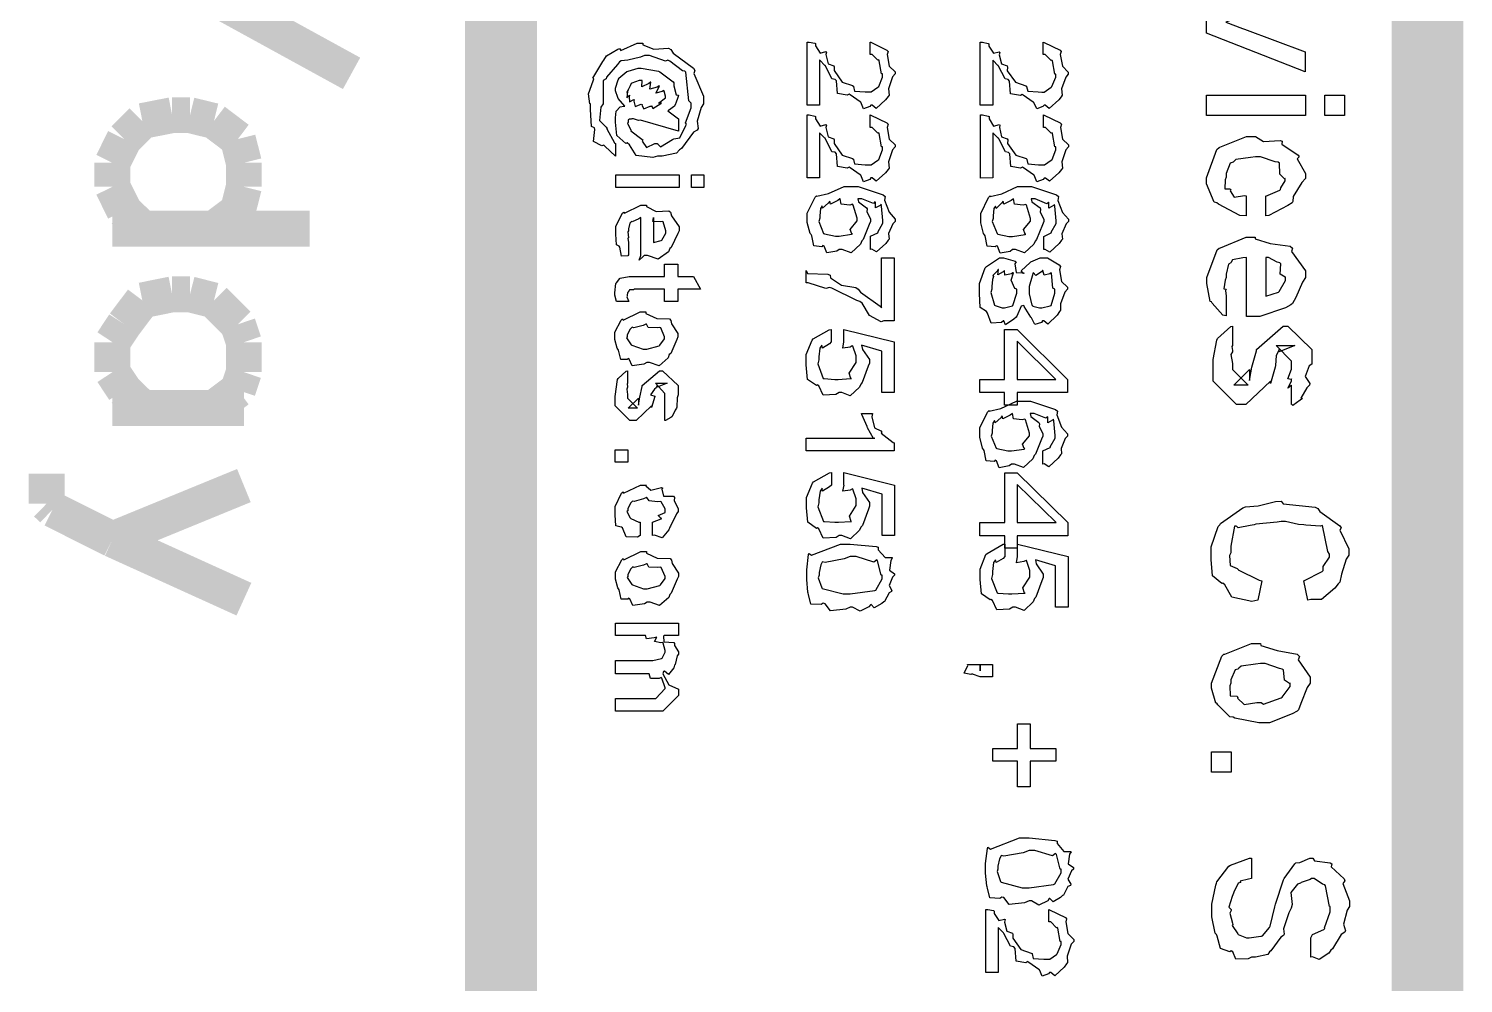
# Model space of a CAD drawing. Extents: x 0.1 to 11.6, y 0.3 to 16.2.
# Drawn here: x 1.4883 to 1.8883, y 0.8095 to 1.0758 of the extents above; entities that cross this region are included whole.
import ezdxf

# ---------------------------------------------------------------- set-up
doc = ezdxf.new("R2010")
doc.units = 0
doc.header["$MEASUREMENT"] = 0

msp = doc.modelspace()

# ---------------------------------------------------------------- linework, layer by layer
at = {"color": 0}
for points, const_width in [([(1.62001, 0.53169), (1.62001, 4.18001)], 0.02), ([(1.87831, 0.51335), (1.87831, 4.18001)], 0.02), ([(1.57835, 1.06331), (1.49333, 1.10997)], 0.01), ([(1.52832, 1.05165), (1.52001, 1.05002)], 0.01), ([(1.53331, 1.05165), (1.52832, 1.05165)], 0.01), ([(1.53999, 1.05002), (1.53331, 1.05165)], 0.01), ([(1.52001, 1.05002), (1.51497, 1.04498)], 0.01), ([(1.54665, 1.04498), (1.53999, 1.05002)], 0.01), ([(1.51497, 1.04498), (1.51167, 1.03836)], 0.01), ([(1.54833, 1.03836), (1.54665, 1.04498)], 0.01), ([(1.51167, 1.03836), (1.51167, 1.03168)], 0.01), ([(1.54833, 1.03168), (1.54833, 1.03836)], 0.01), ([(1.51167, 1.03168), (1.51497, 1.02501)], 0.01), ([(1.54665, 1.02501), (1.54833, 1.03168)], 0.01), ([(1.51497, 1.02501), (1.52001, 1.02002)], 0.01), ([(1.53999, 1.02002), (1.54665, 1.02501)], 0.01), ([(1.56668, 1.02002), (1.51167, 1.02002)], 0.01), ([(1.52001, 1), (1.51497, 0.99333)], 0.01), ([(1.52832, 1.00168), (1.52001, 1)], 0.01), ([(1.53331, 1.00168), (1.52832, 1.00168)], 0.01), ([(1.53999, 1), (1.53331, 1.00168)], 0.01), ([(1.54665, 0.99333), (1.53999, 1)], 0.01), ([(1.51497, 0.99333), (1.51167, 0.98834)], 0.01), ([(1.54833, 0.98834), (1.54665, 0.99333)], 0.01), ([(1.51167, 0.98834), (1.51167, 0.97998)], 0.01), ([(1.54833, 0.97998), (1.54833, 0.98834)], 0.01), ([(1.51167, 0.97998), (1.51497, 0.97499)], 0.01), ([(1.54665, 0.97499), (1.54833, 0.97998)], 0.01), ([(1.51497, 0.97499), (1.52001, 0.97)], 0.01), ([(1.53999, 0.97), (1.54665, 0.97499)], 0.01), ([(1.54833, 0.97), (1.51167, 0.97)], 0.01), ([(1.49333, 0.94331), (1.49333, 0.95166)], 0.01), ([(1.54833, 0.94835), (1.51167, 0.93332)], 0.01), ([(1.49501, 0.94168), (1.49333, 0.94331)], 0.01), ([(1.51167, 0.93332), (1.49501, 0.94168)], 0.01), ([(1.54833, 0.91667), (1.51167, 0.93332)], 0.01)]:
    msp.add_lwpolyline(points, dxfattribs=dict(at, const_width=const_width))
for points in [[(1.81668, 1.0804), (1.84424, 1.09125), (1.84424, 1.08583), (1.82775, 1.07932), (1.82633, 1.07905), (1.82254, 1.07775), (1.8221, 1.07758), (1.8221, 1.07758), (1.82676, 1.07584), (1.82731, 1.07563), (1.84424, 1.06934), (1.84424, 1.06369), (1.81668, 1.07454), (1.81668, 1.0804)], [(1.70882, 1.05447), (1.70535, 1.05447), (1.70535, 1.07205), (1.70594, 1.07205), (1.70751, 1.07172), (1.70774, 1.07162), (1.70774, 1.07096), (1.70904, 1.06896), (1.71061, 1.06939), (1.71078, 1.06923), (1.71061, 1.06852), (1.71126, 1.06597), (1.71283, 1.06543), (1.71294, 1.0651), (1.71289, 1.06407), (1.71517, 1.06087), (1.71804, 1.0599), (1.71838, 1.05968), (1.71826, 1.05968), (1.71858, 1.05838), (1.72151, 1.05816), (1.7225, 1.05816), (1.72319, 1.05816), (1.7251, 1.05946), (1.72532, 1.05968), (1.72532, 1.05968), (1.7264, 1.06228), (1.7264, 1.06315), (1.72612, 1.06315), (1.72547, 1.06684), (1.72532, 1.06706), (1.7251, 1.06695), (1.72347, 1.06858), (1.72293, 1.06858), (1.72293, 1.07205), (1.72314, 1.07199), (1.7276, 1.06982), (1.72792, 1.06944), (1.72765, 1.06858), (1.72825, 1.06532), (1.72988, 1.06369), (1.72988, 1.06315), (1.72917, 1.06234), (1.72803, 1.05903), (1.72819, 1.05724), (1.72792, 1.05686), (1.72721, 1.05593), (1.72461, 1.05355), (1.72347, 1.05447), (1.72314, 1.05447), (1.72282, 1.05409), (1.72108, 1.05344), (1.72032, 1.05523), (1.72011, 1.05534), (1.72011, 1.05534), (1.71733, 1.05729), (1.71707, 1.05751), (1.71653, 1.05718), (1.71382, 1.05767), (1.71354, 1.0612), (1.71317, 1.06163), (1.71229, 1.06179), (1.71044, 1.06537), (1.71035, 1.06554), (1.71029, 1.06554), (1.70893, 1.06695), (1.70882, 1.06706), (1.70882, 1.05447)], [(1.75711, 1.05442), (1.75364, 1.05442), (1.75364, 1.07199), (1.75424, 1.07199), (1.75581, 1.07167), (1.75603, 1.07156), (1.75603, 1.07091), (1.75732, 1.0689), (1.7589, 1.06933), (1.75906, 1.06917), (1.7589, 1.06847), (1.75956, 1.06592), (1.76113, 1.06538), (1.76124, 1.06505), (1.76118, 1.06402), (1.76346, 1.06082), (1.76633, 1.05984), (1.76665, 1.05962), (1.76654, 1.05962), (1.76687, 1.05832), (1.76981, 1.05811), (1.77078, 1.0581), (1.77149, 1.0581), (1.77339, 1.05941), (1.7736, 1.05962), (1.7736, 1.05962), (1.77468, 1.06223), (1.77468, 1.0631), (1.77442, 1.0631), (1.77376, 1.06678), (1.7736, 1.067), (1.77339, 1.06689), (1.77175, 1.06852), (1.77121, 1.06852), (1.77121, 1.07199), (1.77143, 1.07194), (1.77587, 1.06977), (1.77621, 1.06939), (1.77593, 1.06852), (1.77653, 1.06527), (1.77815, 1.06364), (1.77815, 1.0631), (1.77746, 1.06228), (1.77632, 1.05897), (1.77647, 1.05718), (1.77621, 1.0568), (1.7755, 1.05588), (1.77289, 1.05349), (1.77175, 1.05442), (1.77143, 1.05442), (1.77111, 1.05403), (1.76937, 1.05339), (1.76861, 1.05518), (1.76839, 1.05528), (1.76839, 1.05528), (1.76563, 1.05724), (1.76535, 1.05745), (1.76481, 1.05713), (1.7621, 1.05762), (1.76183, 1.06114), (1.76144, 1.06158), (1.76058, 1.06174), (1.75874, 1.06532), (1.75863, 1.06548), (1.75857, 1.06548), (1.75722, 1.06689), (1.75711, 1.067), (1.75711, 1.05442)], [(1.65457, 1.05415), (1.65457, 1.05415), (1.65272, 1.05632), (1.65261, 1.05654), (1.65261, 1.05654), (1.65196, 1.05848), (1.65196, 1.05914), (1.65196, 1.05914), (1.65267, 1.06153), (1.65283, 1.06174), (1.65289, 1.06196), (1.65511, 1.0638), (1.65543, 1.06391), (1.65543, 1.06391), (1.65821, 1.06478), (1.65913, 1.06478), (1.65913, 1.06478), (1.6639, 1.06391), (1.66433, 1.0637), (1.66433, 1.0637), (1.66803, 1.06098), (1.66824, 1.06066), (1.66824, 1.05984), (1.66889, 1.05729), (1.66954, 1.05724), (1.66954, 1.05718), (1.66932, 1.05659), (1.66878, 1.05501), (1.66868, 1.0548), (1.6684, 1.0542), (1.66672, 1.05295), (1.6665, 1.05284), (1.66954, 1.05067), (1.66954, 1.0472), (1.6589, 1.05024), (1.65831, 1.05019), (1.65696, 1.05067), (1.65653, 1.05067), (1.65631, 1.05057), (1.65571, 1.05051), (1.65565, 1.05046), (1.65549, 1.05035), (1.65543, 1.04981), (1.65543, 1.04959), (1.65528, 1.04943), (1.65614, 1.04763), (1.65631, 1.04742), (1.65619, 1.04725), (1.65924, 1.04498), (1.65956, 1.04481), (1.6594, 1.04438), (1.6606, 1.04264), (1.66287, 1.04373), (1.66368, 1.04373), (1.66362, 1.04367), (1.6645, 1.04281), (1.66786, 1.04482), (1.66824, 1.04503), (1.66824, 1.04503), (1.66986, 1.0453), (1.6715, 1.04872), (1.67171, 1.04916), (1.67144, 1.04948), (1.67301, 1.05366), (1.67301, 1.05501), (1.67242, 1.05561), (1.67156, 1.06364), (1.67128, 1.06391), (1.67057, 1.06402), (1.66704, 1.06673), (1.6665, 1.06695), (1.6659, 1.06673), (1.66146, 1.06825), (1.66, 1.06825), (1.6589, 1.06782), (1.65539, 1.067), (1.65354, 1.06679), (1.65306, 1.06652), (1.65246, 1.06581), (1.64947, 1.06228), (1.64936, 1.06174), (1.64849, 1.06131), (1.64849, 1.05642), (1.64849, 1.0548), (1.64785, 1.05387), (1.64746, 1.05013), (1.64936, 1.04834), (1.64958, 1.04785), (1.64953, 1.04785), (1.65169, 1.04395), (1.65196, 1.04373), (1.65196, 1.04026), (1.65196, 1.04026), (1.64893, 1.04297), (1.64871, 1.0433), (1.64817, 1.04308), (1.64583, 1.04427), (1.64621, 1.04764), (1.64611, 1.04807), (1.64524, 1.0485), (1.64501, 1.05322), (1.64501, 1.0548), (1.64481, 1.05485), (1.64437, 1.05762), (1.64572, 1.06125), (1.64589, 1.06174), (1.64561, 1.06201), (1.64839, 1.06662), (1.64871, 1.06695), (1.64871, 1.06695), (1.64942, 1.0682), (1.65261, 1.07004), (1.65306, 1.0702), (1.65343, 1.06972), (1.65799, 1.07173), (1.65956, 1.07173), (1.65956, 1.07129), (1.6626, 1.07004), (1.66672, 1.07031), (1.66738, 1.06999), (1.66797, 1.06896), (1.67367, 1.06478), (1.6741, 1.06413), (1.67378, 1.06326), (1.67649, 1.05691), (1.67649, 1.0548), (1.67578, 1.05382), (1.67469, 1.04997), (1.67497, 1.04791), (1.67475, 1.04742), (1.67372, 1.04688), (1.67031, 1.04232), (1.66976, 1.04199), (1.66894, 1.04102), (1.66499, 1.04026), (1.66368, 1.04026), (1.66233, 1.03988), (1.65767, 1.04037), (1.65582, 1.04335), (1.65522, 1.04395), (1.65479, 1.04378), (1.65235, 1.04595), (1.65196, 1.0497), (1.65196, 1.05089), (1.65196, 1.05089), (1.65213, 1.05273), (1.65218, 1.05284), (1.65218, 1.05284), (1.65315, 1.05387), (1.65326, 1.05393), (1.65326, 1.05393), (1.65424, 1.05414), (1.65457, 1.05415)], [(1.65935, 1.06131), (1.65858, 1.06131), (1.65647, 1.0606), (1.65631, 1.06044), (1.65603, 1.05984), (1.65506, 1.058), (1.65543, 1.0587), (1.65543, 1.0587), (1.65528, 1.05821), (1.65506, 1.05648), (1.65588, 1.05718), (1.65588, 1.05718), (1.65576, 1.0568), (1.65588, 1.05534), (1.65701, 1.05599), (1.65717, 1.05588), (1.65701, 1.05556), (1.65744, 1.05409), (1.65913, 1.05469), (1.65935, 1.05458), (1.65924, 1.05442), (1.65983, 1.05339), (1.66157, 1.05414), (1.66217, 1.05414), (1.66211, 1.05414), (1.66238, 1.05355), (1.66461, 1.0549), (1.66476, 1.05501), (1.66461, 1.05496), (1.66396, 1.05501), (1.66585, 1.05648), (1.66585, 1.05697), (1.66585, 1.05697), (1.66547, 1.05838), (1.66542, 1.05849), (1.66493, 1.05821), (1.66314, 1.05778), (1.66417, 1.05973), (1.66411, 1.05979), (1.66357, 1.05941), (1.66151, 1.05887), (1.66178, 1.06087), (1.66174, 1.06087), (1.66124, 1.06044), (1.65924, 1.05957), (1.65935, 1.06131), (1.65935, 1.06131)], [(1.81674, 1.05724), (1.84429, 1.05724), (1.84429, 1.05159), (1.81674, 1.05159), (1.81674, 1.05724)], [(1.84972, 1.05724), (1.85514, 1.05724), (1.85514, 1.05159), (1.84972, 1.05159), (1.84972, 1.05724)], [(1.70882, 1.03413), (1.70535, 1.03413), (1.70535, 1.0517), (1.70594, 1.0517), (1.70751, 1.05138), (1.70774, 1.05127), (1.70774, 1.05062), (1.70904, 1.04861), (1.71061, 1.04904), (1.71078, 1.04888), (1.71061, 1.04817), (1.71126, 1.04563), (1.71283, 1.04508), (1.71294, 1.04476), (1.71289, 1.04373), (1.71517, 1.04053), (1.71804, 1.03955), (1.71838, 1.03933), (1.71826, 1.03933), (1.71858, 1.03803), (1.72151, 1.03781), (1.7225, 1.03782), (1.72319, 1.03782), (1.7251, 1.03912), (1.72532, 1.03933), (1.72532, 1.03933), (1.7264, 1.04194), (1.7264, 1.04281), (1.72612, 1.0428), (1.72547, 1.0465), (1.72532, 1.04671), (1.7251, 1.0466), (1.72347, 1.04823), (1.72293, 1.04823), (1.72293, 1.0517), (1.72314, 1.05165), (1.7276, 1.04948), (1.72792, 1.0491), (1.72765, 1.04823), (1.72825, 1.04498), (1.72988, 1.04335), (1.72988, 1.04281), (1.72917, 1.04199), (1.72803, 1.03868), (1.72819, 1.03689), (1.72792, 1.03651), (1.72721, 1.03559), (1.72461, 1.0332), (1.72347, 1.03413), (1.72314, 1.03413), (1.72282, 1.03375), (1.72108, 1.03309), (1.72032, 1.03488), (1.72011, 1.03499), (1.72011, 1.03499), (1.71733, 1.03695), (1.71707, 1.03716), (1.71653, 1.03684), (1.71382, 1.03733), (1.71354, 1.04085), (1.71317, 1.04129), (1.71229, 1.04145), (1.71044, 1.04503), (1.71035, 1.04519), (1.71029, 1.04519), (1.70893, 1.04661), (1.70882, 1.04671), (1.70882, 1.03413)], [(1.75717, 1.03413), (1.75369, 1.03412), (1.75369, 1.0517), (1.75429, 1.0517), (1.75586, 1.05137), (1.75607, 1.05127), (1.75608, 1.05062), (1.75737, 1.04861), (1.75896, 1.04904), (1.75911, 1.04888), (1.75896, 1.04817), (1.7596, 1.04563), (1.76118, 1.04508), (1.76129, 1.04476), (1.76124, 1.04373), (1.76351, 1.04053), (1.76639, 1.03955), (1.76671, 1.03933), (1.7666, 1.03933), (1.76693, 1.03803), (1.76986, 1.03781), (1.77083, 1.03781), (1.77154, 1.03781), (1.77344, 1.03912), (1.77365, 1.03933), (1.77365, 1.03933), (1.77474, 1.04194), (1.77474, 1.0428), (1.77447, 1.0428), (1.77382, 1.04649), (1.77365, 1.04671), (1.77344, 1.0466), (1.77181, 1.04823), (1.77126, 1.04823), (1.77126, 1.0517), (1.77149, 1.05165), (1.77593, 1.04948), (1.77626, 1.0491), (1.77599, 1.04823), (1.77658, 1.04497), (1.77821, 1.04335), (1.77821, 1.0428), (1.7775, 1.04199), (1.77636, 1.03868), (1.77653, 1.03689), (1.77626, 1.03651), (1.77556, 1.03559), (1.77294, 1.0332), (1.77181, 1.03412), (1.77149, 1.03412), (1.77115, 1.03374), (1.76942, 1.03309), (1.76867, 1.03488), (1.76844, 1.03499), (1.76844, 1.03499), (1.76568, 1.03694), (1.7654, 1.03716), (1.76486, 1.03684), (1.76215, 1.03733), (1.76188, 1.04085), (1.7615, 1.04128), (1.76064, 1.04145), (1.75879, 1.04503), (1.75868, 1.04519), (1.75863, 1.04519), (1.75726, 1.0466), (1.75717, 1.04671), (1.75717, 1.03413)], [(1.82781, 1.02919), (1.82781, 1.02354), (1.82601, 1.02371), (1.82004, 1.0268), (1.81956, 1.02723), (1.81885, 1.0274), (1.81674, 1.0325), (1.81674, 1.03418), (1.81674, 1.03418), (1.81961, 1.0421), (1.82021, 1.04264), (1.82047, 1.0427), (1.8279, 1.04568), (1.8304, 1.04568), (1.8304, 1.04568), (1.83257, 1.04432), (1.83724, 1.04459), (1.83778, 1.04438), (1.83772, 1.04356), (1.84229, 1.04053), (1.84256, 1.04004), (1.84201, 1.03949), (1.84429, 1.03537), (1.84429, 1.03396), (1.84326, 1.03288), (1.84088, 1.02892), (1.84082, 1.02756), (1.8406, 1.02723), (1.83942, 1.02647), (1.8341, 1.02371), (1.83322, 1.02355), (1.83322, 1.02919), (1.83328, 1.02908), (1.83712, 1.03071), (1.83735, 1.03092), (1.83735, 1.03092), (1.83746, 1.03141), (1.83865, 1.03336), (1.83865, 1.03396), (1.83849, 1.03391), (1.83712, 1.03521), (1.83703, 1.03825), (1.83669, 1.03852), (1.83583, 1.03868), (1.83176, 1.04004), (1.8304, 1.04004), (1.829, 1.03988), (1.82493, 1.03933), (1.82433, 1.03874), (1.82411, 1.03852), (1.82335, 1.03825), (1.82215, 1.03537), (1.82215, 1.03439), (1.82189, 1.03364), (1.82178, 1.03109), (1.82324, 1.03114), (1.82346, 1.03092), (1.82329, 1.03054), (1.82443, 1.02881), (1.82731, 1.02924), (1.82781, 1.02919)], [(1.65207, 1.03499), (1.66965, 1.03499), (1.66965, 1.03152), (1.65207, 1.03152), (1.65207, 1.03499)], [(1.67312, 1.03499), (1.6766, 1.03499), (1.6766, 1.03152), (1.67312, 1.03152), (1.67312, 1.03499)], [(1.72299, 1.01422), (1.72299, 1.0179), (1.72299, 1.0179), (1.72504, 1.01888), (1.72515, 1.01899), (1.7251, 1.01904), (1.72646, 1.02149), (1.72646, 1.02225), (1.72646, 1.02225), (1.72607, 1.02631), (1.72601, 1.0268), (1.72569, 1.02648), (1.72439, 1.02577), (1.72444, 1.02734), (1.72428, 1.02745), (1.72385, 1.02702), (1.7206, 1.02832), (1.71951, 1.02832), (1.71967, 1.02751), (1.72194, 1.02582), (1.72211, 1.0255), (1.722, 1.02469), (1.72299, 1.02273), (1.72299, 1.02203), (1.72265, 1.02116), (1.72097, 1.01698), (1.7206, 1.0166), (1.72021, 1.01568), (1.71761, 1.01329), (1.71511, 1.01422), (1.71431, 1.01421), (1.7136, 1.01373), (1.71083, 1.01324), (1.71007, 1.01514), (1.70975, 1.0153), (1.70942, 1.01497), (1.70725, 1.01519), (1.70665, 1.01801), (1.70649, 1.01834), (1.70622, 1.01866), (1.7054, 1.0217), (1.7054, 1.02268), (1.7054, 1.02431), (1.70757, 1.02875), (1.70801, 1.02919), (1.70806, 1.02902), (1.71132, 1.02978), (1.71565, 1.03179), (1.71713, 1.03179), (1.71963, 1.03179), (1.72657, 1.02946), (1.72711, 1.02897), (1.72694, 1.02794), (1.72819, 1.02458), (1.72993, 1.02268), (1.72993, 1.02203), (1.72928, 1.02138), (1.72808, 1.01861), (1.72819, 1.01709), (1.72797, 1.01682), (1.72726, 1.0159), (1.72472, 1.01351), (1.72336, 1.01427), (1.72299, 1.01422)], [(1.71451, 1.02832), (1.71392, 1.02789), (1.71186, 1.02686), (1.71169, 1.02767), (1.71169, 1.02767), (1.71126, 1.02713), (1.70969, 1.02572), (1.70953, 1.02637), (1.70953, 1.02637), (1.7091, 1.02566), (1.70888, 1.0236), (1.70888, 1.0229), (1.70861, 1.02203), (1.70996, 1.01866), (1.71018, 1.01855), (1.71018, 1.01855), (1.71326, 1.0179), (1.71431, 1.0179), (1.71431, 1.0179), (1.71778, 1.01845), (1.71799, 1.01855), (1.71783, 1.01855), (1.71733, 1.0198), (1.71929, 1.02214), (1.71929, 1.02289), (1.71929, 1.02289), (1.71821, 1.02658), (1.71799, 1.0268), (1.71729, 1.02658), (1.71485, 1.02686), (1.71457, 1.02832), (1.71451, 1.02832)], [(1.77132, 1.01416), (1.77132, 1.01785), (1.77132, 1.01785), (1.77339, 1.01883), (1.77349, 1.01893), (1.77343, 1.01899), (1.77479, 1.02143), (1.77479, 1.02219), (1.77479, 1.02219), (1.77442, 1.02626), (1.77436, 1.02675), (1.77403, 1.02642), (1.77274, 1.02572), (1.77279, 1.02729), (1.77262, 1.0274), (1.77219, 1.02696), (1.76893, 1.02827), (1.76785, 1.02827), (1.76801, 1.02745), (1.77029, 1.02577), (1.77046, 1.02544), (1.77035, 1.02463), (1.77132, 1.02268), (1.77132, 1.02197), (1.771, 1.0211), (1.76932, 1.01693), (1.76893, 1.01655), (1.76856, 1.01563), (1.76594, 1.01324), (1.76346, 1.01416), (1.76264, 1.01416), (1.76193, 1.01367), (1.75917, 1.01318), (1.7584, 1.01508), (1.75808, 1.01525), (1.75776, 1.01492), (1.75558, 1.01514), (1.75499, 1.01796), (1.75483, 1.01828), (1.75456, 1.01861), (1.75375, 1.02165), (1.75375, 1.02262), (1.75375, 1.02425), (1.75592, 1.0287), (1.75635, 1.02914), (1.7564, 1.02897), (1.75965, 1.02973), (1.764, 1.03174), (1.76546, 1.03174), (1.76796, 1.03174), (1.7749, 1.02941), (1.77544, 1.02892), (1.77528, 1.02789), (1.77653, 1.02452), (1.77826, 1.02262), (1.77826, 1.02197), (1.77761, 1.02132), (1.77642, 1.01855), (1.77653, 1.01704), (1.77632, 1.01677), (1.77561, 1.01584), (1.77306, 1.01346), (1.77169, 1.01422), (1.77132, 1.01416)], [(1.76286, 1.02827), (1.76226, 1.02783), (1.76019, 1.0268), (1.76004, 1.02762), (1.76004, 1.02762), (1.7596, 1.02707), (1.75803, 1.02566), (1.75786, 1.02631), (1.75786, 1.02631), (1.75743, 1.02561), (1.75722, 1.02355), (1.75722, 1.02284), (1.75694, 1.02197), (1.75831, 1.01861), (1.75851, 1.0185), (1.75851, 1.0185), (1.76161, 1.01785), (1.76264, 1.01785), (1.76264, 1.01785), (1.76611, 1.01839), (1.76633, 1.0185), (1.76617, 1.0185), (1.76568, 1.01975), (1.76764, 1.02208), (1.76764, 1.02284), (1.76764, 1.02284), (1.76654, 1.02653), (1.76633, 1.02675), (1.76563, 1.02653), (1.76318, 1.0268), (1.76292, 1.02827), (1.76286, 1.02827)], [(1.65554, 1.01617), (1.65554, 1.0127), (1.65533, 1.01242), (1.65365, 1.01237), (1.6531, 1.01481), (1.65294, 1.01508), (1.65294, 1.01508), (1.65218, 1.01546), (1.65207, 1.01845), (1.65207, 1.01942), (1.65207, 1.02073), (1.65386, 1.02431), (1.65424, 1.02463), (1.6544, 1.02436), (1.65896, 1.02658), (1.66054, 1.02658), (1.66054, 1.02615), (1.66331, 1.0248), (1.66683, 1.02496), (1.66726, 1.02463), (1.66754, 1.0236), (1.66965, 1.02051), (1.66965, 1.01942), (1.66932, 1.01866), (1.66749, 1.01476), (1.66704, 1.01443), (1.66667, 1.01356), (1.66379, 1.0115), (1.66086, 1.01248), (1.65989, 1.01248), (1.65956, 1.01215), (1.65853, 1.01123), (1.65901, 1.01248), (1.65901, 1.01248), (1.65901, 1.02311), (1.65847, 1.02273), (1.65657, 1.02192), (1.65642, 1.02203), (1.65642, 1.02203), (1.65597, 1.02154), (1.65554, 1.01997), (1.65554, 1.01942), (1.65533, 1.0191), (1.65554, 1.01747), (1.65554, 1.01747), (1.65539, 1.01736), (1.65554, 1.01617), (1.65554, 1.01617)], [(1.66249, 1.02311), (1.66249, 1.01617), (1.66249, 1.01617), (1.66471, 1.01671), (1.66488, 1.01682), (1.66488, 1.01682), (1.66596, 1.01877), (1.66596, 1.01942), (1.66596, 1.01942), (1.66521, 1.02187), (1.6651, 1.02203), (1.66444, 1.02186), (1.66233, 1.02203), (1.66249, 1.02311), (1.66249, 1.02311)], [(1.82221, 1.00114), (1.82221, 0.99571), (1.82129, 0.99588), (1.81831, 0.99919), (1.81808, 0.99962), (1.81776, 0.99973), (1.81679, 1.00472), (1.81679, 1.00635), (1.81679, 1.00635), (1.81967, 1.0141), (1.82026, 1.01459), (1.82058, 1.01465), (1.82781, 1.01763), (1.83024, 1.01763), (1.83024, 1.0172), (1.83447, 1.01584), (1.84, 1.01513), (1.84065, 1.01459), (1.84044, 1.01362), (1.84435, 1.00819), (1.84435, 1.00635), (1.84347, 1.0051), (1.84158, 1.00081), (1.84065, 0.99913), (1.84022, 0.99875), (1.83876, 0.99794), (1.83154, 0.9955), (1.82915, 0.9955), (1.82883, 0.9955), (1.82807, 0.9955), (1.82785, 0.9955), (1.82785, 1.01199), (1.82688, 1.01188), (1.82394, 1.01128), (1.82362, 1.01063), (1.82351, 1.01047), (1.82281, 1.01014), (1.82221, 1.00732), (1.82221, 1.00635), (1.82194, 1.00564), (1.8215, 1.0032), (1.82221, 1.00314), (1.82221, 1.00309), (1.822, 1.00271), (1.82221, 1.00114), (1.82221, 1.00114)], [(1.83328, 1.01199), (1.83328, 1.00114), (1.83328, 1.00114), (1.83675, 1.00228), (1.83697, 1.00244), (1.83697, 1.00244), (1.83871, 1.00553), (1.83871, 1.00656), (1.8386, 1.00651), (1.83729, 1.00727), (1.8374, 1.0102), (1.83718, 1.01047), (1.83637, 1.01063), (1.83404, 1.01199), (1.83328, 1.01199)], [(1.65565, 0.99968), (1.65218, 0.99967), (1.65218, 0.99967), (1.65175, 1.00147), (1.65175, 1.00206), (1.65175, 1.00206), (1.65207, 1.00472), (1.65218, 1.00488), (1.65218, 1.00488), (1.65315, 1.00613), (1.65326, 1.00619), (1.65326, 1.00619), (1.65571, 1.00662), (1.65653, 1.00662), (1.66564, 1.00662), (1.66564, 1.01009), (1.66932, 1.01009), (1.66932, 1.00662), (1.67367, 1.00662), (1.67562, 1.00315), (1.66932, 1.00314), (1.66932, 0.99967), (1.66564, 0.99967), (1.66564, 1.00314), (1.65717, 1.00315), (1.65696, 1.00298), (1.65593, 1.00298), (1.65588, 1.00293), (1.65576, 1.00277), (1.65543, 1.00239), (1.65543, 1.00228), (1.65528, 1.00206), (1.65522, 1.00141), (1.65522, 1.00119), (1.65506, 1.00097), (1.65554, 0.99984), (1.65565, 0.99968)], [(1.72612, 1.01183), (1.7296, 1.01183), (1.7296, 0.99425), (1.72678, 0.99425), (1.72597, 0.99398), (1.72276, 0.99577), (1.72071, 0.99924), (1.72006, 0.99967), (1.71924, 0.99995), (1.71229, 1.00336), (1.71158, 1.00358), (1.71056, 1.00331), (1.70568, 1.00488), (1.70508, 1.00488), (1.70508, 1.00836), (1.70551, 1.00749), (1.71115, 1.00727), (1.71181, 1.00705), (1.71186, 1.00629), (1.71496, 1.00423), (1.71897, 1.00358), (1.71963, 1.00314), (1.72021, 1.00228), (1.72569, 0.99837), (1.72612, 0.99794), (1.72612, 1.01183)], [(1.76579, 1.00749), (1.76568, 1.00749), (1.76503, 1.00825), (1.76753, 1.01058), (1.76774, 1.01074), (1.76774, 1.01074), (1.77035, 1.01183), (1.77121, 1.01183), (1.7724, 1.01183), (1.77567, 1.00987), (1.77599, 1.00944), (1.77572, 1.00852), (1.77632, 1.00526), (1.77794, 1.00369), (1.77794, 1.00314), (1.77724, 1.00233), (1.77604, 0.99902), (1.77604, 0.99723), (1.77576, 0.99685), (1.77507, 0.99587), (1.77251, 0.99333), (1.77138, 0.99425), (1.771, 0.99425), (1.77067, 0.99387), (1.76882, 0.99327), (1.76796, 0.99517), (1.76774, 0.99533), (1.76774, 0.99533), (1.7659, 0.99826), (1.76579, 0.99859), (1.76503, 0.99837), (1.76383, 0.99555), (1.76361, 0.99533), (1.76297, 0.99474), (1.76069, 0.99316), (1.76025, 0.99425), (1.76014, 0.99425), (1.75956, 0.99381), (1.75667, 0.99365), (1.75569, 0.99642), (1.75538, 0.99685), (1.75538, 0.99685), (1.75364, 0.99805), (1.75342, 1.0019), (1.75342, 1.00315), (1.75342, 1.00472), (1.75504, 1.00906), (1.75538, 1.00944), (1.75538, 1.00944), (1.75896, 1.01183), (1.76014, 1.01183), (1.76014, 1.01183), (1.7634, 1.01096), (1.76361, 1.01074), (1.76329, 1.0102), (1.76361, 1.00781), (1.76574, 1.00771), (1.76579, 1.00749)], [(1.76036, 1.00835), (1.76004, 1.00798), (1.75857, 1.00716), (1.75868, 1.00857), (1.75863, 1.00857), (1.75831, 1.00814), (1.75717, 1.00689), (1.75732, 1.00667), (1.75732, 1.00662), (1.757, 1.00586), (1.75689, 1.00385), (1.75689, 1.00315), (1.75662, 1.00217), (1.7576, 0.9987), (1.75776, 0.99859), (1.75776, 0.99859), (1.75971, 0.99794), (1.76036, 0.99794), (1.76036, 0.99794), (1.76258, 0.99848), (1.76275, 0.99859), (1.76275, 0.99859), (1.76383, 1.00201), (1.76383, 1.00315), (1.76329, 1.00331), (1.76221, 1.00559), (1.76286, 1.00765), (1.76275, 1.00771), (1.76232, 1.00738), (1.76053, 1.007), (1.76036, 1.00835), (1.76036, 1.00835)], [(1.771, 1.00836), (1.77067, 1.00792), (1.7691, 1.00689), (1.76839, 1.00776), (1.76839, 1.00771), (1.76813, 1.00678), (1.76731, 1.0039), (1.76731, 1.00293), (1.76731, 1.00184), (1.76801, 0.9987), (1.76818, 0.99859), (1.76828, 0.99842), (1.77012, 0.99794), (1.77078, 0.99794), (1.77078, 0.99794), (1.77317, 0.99848), (1.77339, 0.99859), (1.77339, 0.99859), (1.77447, 1.00201), (1.77447, 1.00315), (1.77388, 1.00336), (1.77354, 1.0076), (1.77339, 1.00771), (1.77306, 1.00738), (1.77143, 1.007), (1.77111, 1.00836), (1.771, 1.00836)], [(1.66043, 0.9968), (1.66043, 0.99631), (1.66342, 0.99495), (1.66699, 0.99485), (1.66738, 0.99441), (1.66754, 0.99349), (1.66932, 0.99078), (1.66932, 0.98986), (1.669, 0.9891), (1.66732, 0.98519), (1.66694, 0.98487), (1.66661, 0.98394), (1.66407, 0.98172), (1.66146, 0.98269), (1.66064, 0.98269), (1.65983, 0.98221), (1.65657, 0.98172), (1.65576, 0.98361), (1.65543, 0.98378), (1.65522, 0.98351), (1.65338, 0.98351), (1.65278, 0.98611), (1.65261, 0.98639), (1.6524, 0.98666), (1.65175, 0.9891), (1.65175, 0.98986), (1.65175, 0.9911), (1.65354, 0.99452), (1.65392, 0.99485), (1.65408, 0.99452), (1.65881, 0.9968), (1.66043, 0.9968)], [(1.66043, 0.99333), (1.65961, 0.99295), (1.65701, 0.9923), (1.65657, 0.99252), (1.65653, 0.99246), (1.65603, 0.99197), (1.65522, 0.9904), (1.65522, 0.98986), (1.655, 0.98958), (1.65631, 0.98763), (1.65653, 0.98747), (1.65653, 0.98747), (1.65961, 0.98638), (1.66064, 0.98638), (1.66064, 0.98638), (1.66411, 0.98731), (1.66433, 0.98747), (1.66433, 0.98747), (1.66564, 0.98926), (1.66564, 0.98986), (1.66564, 0.98986), (1.66456, 0.9923), (1.66433, 0.99246), (1.66357, 0.9923), (1.66108, 0.99241), (1.6606, 0.99333), (1.66043, 0.99333)], [(1.82394, 0.99284), (1.82394, 0.98741), (1.82374, 0.98714), (1.82394, 0.98606), (1.82394, 0.98568), (1.82351, 0.98492), (1.82394, 0.98242), (1.82394, 0.98155), (1.82394, 0.98069), (1.82829, 0.97634), (1.82676, 0.97634), (1.82437, 0.97634), (1.82872, 0.98069), (1.82872, 0.97765), (1.82937, 0.98134), (1.83068, 0.98589), (1.83068, 0.98633), (1.83806, 0.99284), (1.83936, 0.99284), (1.84608, 0.98633), (1.84608, 0.98221), (1.84532, 0.98171), (1.84418, 0.97873), (1.84554, 0.97678), (1.84543, 0.97635), (1.84472, 0.97559), (1.84299, 0.97276), (1.84347, 0.97266), (1.84347, 0.97266), (1.84278, 0.97217), (1.84076, 0.97065), (1.8405, 0.97097), (1.84044, 0.97092), (1.84044, 0.97634), (1.84022, 0.97613), (1.83942, 0.97553), (1.84044, 0.97748), (1.84044, 0.97808), (1.84033, 0.97797), (1.83942, 0.97808), (1.84044, 0.98085), (1.84044, 0.98177), (1.84044, 0.98307), (1.8361, 0.98741), (1.83826, 0.98741), (1.84131, 0.98741), (1.83697, 0.98568), (1.83697, 0.98633), (1.83653, 0.98524), (1.83615, 0.98465), (1.83599, 0.98188), (1.83589, 0.98134), (1.83458, 0.97678), (1.83458, 0.97743), (1.82764, 0.97092), (1.82721, 0.97092), (1.82503, 0.97092), (1.81853, 0.97743), (1.81853, 0.98155), (1.81853, 0.98351), (1.81961, 0.98893), (1.81982, 0.98936), (1.81982, 0.98936), (1.82351, 0.99273), (1.82394, 0.99284)], [(1.71208, 0.99186), (1.71208, 0.98839), (1.71158, 0.9879), (1.70964, 0.98671), (1.70947, 0.98752), (1.70947, 0.98752), (1.70893, 0.98671), (1.70861, 0.98427), (1.70861, 0.9834), (1.70833, 0.98226), (1.70985, 0.97825), (1.71012, 0.97819), (1.71012, 0.97819), (1.71306, 0.97797), (1.71403, 0.97797), (1.71403, 0.97797), (1.7175, 0.97819), (1.71772, 0.97819), (1.71756, 0.97819), (1.71707, 0.97966), (1.71903, 0.98264), (1.71903, 0.98361), (1.71903, 0.98454), (1.7181, 0.98725), (1.71793, 0.9873), (1.71733, 0.98698), (1.71528, 0.98666), (1.7156, 0.98839), (1.71556, 0.98839), (1.71556, 0.99186), (1.72965, 0.98839), (1.72965, 0.97428), (1.72618, 0.97428), (1.72618, 0.98579), (1.72054, 0.98752), (1.72076, 0.98633), (1.72271, 0.98351), (1.72271, 0.98253), (1.72239, 0.98161), (1.72071, 0.9771), (1.72032, 0.97667), (1.71994, 0.97575), (1.71739, 0.97336), (1.715, 0.97428), (1.71425, 0.97428), (1.71337, 0.97374), (1.70979, 0.97358), (1.70861, 0.97613), (1.70817, 0.97645), (1.70796, 0.97629), (1.70551, 0.97797), (1.70514, 0.98204), (1.70514, 0.9834), (1.70514, 0.98486), (1.70676, 0.98893), (1.70708, 0.98926), (1.70708, 0.98926), (1.71153, 0.99181), (1.71208, 0.99186)], [(1.75347, 0.97797), (1.76042, 0.97797), (1.76042, 0.99186), (1.76389, 0.99186), (1.778, 0.97797), (1.778, 0.97428), (1.76389, 0.97429), (1.76389, 0.97081), (1.76042, 0.97081), (1.76042, 0.97428), (1.75347, 0.97428), (1.75347, 0.97797)], [(1.76389, 0.97797), (1.77474, 0.97797), (1.76389, 0.98861), (1.76389, 0.97797)], [(1.65528, 0.98036), (1.65528, 0.97689), (1.65517, 0.97667), (1.65528, 0.97602), (1.65528, 0.9758), (1.65506, 0.97526), (1.65528, 0.97374), (1.65528, 0.9732), (1.65528, 0.97277), (1.6581, 0.96994), (1.65701, 0.96994), (1.65549, 0.96995), (1.65831, 0.97277), (1.65831, 0.97081), (1.65875, 0.97298), (1.6594, 0.97602), (1.6594, 0.97624), (1.66417, 0.98036), (1.66504, 0.98036), (1.66938, 0.97624), (1.66938, 0.97363), (1.66911, 0.97282), (1.669, 0.97022), (1.66894, 0.96995), (1.66857, 0.9694), (1.66775, 0.96766), (1.66764, 0.96756), (1.66738, 0.96734), (1.6659, 0.96653), (1.66569, 0.96647), (1.66569, 0.96995), (1.66569, 0.96995), (1.66569, 0.97076), (1.66569, 0.97103), (1.66569, 0.97103), (1.66569, 0.97282), (1.66569, 0.97341), (1.66569, 0.97407), (1.66308, 0.97689), (1.66439, 0.97689), (1.66635, 0.97689), (1.66351, 0.9758), (1.66351, 0.97624), (1.66331, 0.97559), (1.66282, 0.97521), (1.66174, 0.97369), (1.66287, 0.97325), (1.66287, 0.9732), (1.662, 0.97016), (1.662, 0.9706), (1.65767, 0.96647), (1.65744, 0.96647), (1.65593, 0.96647), (1.65181, 0.9706), (1.65181, 0.9732), (1.65181, 0.9732), (1.6525, 0.97792), (1.65267, 0.97819), (1.65267, 0.97819), (1.65494, 0.9803), (1.65528, 0.98036)], [(1.70514, 0.95806), (1.70514, 0.96153), (1.72424, 0.96153), (1.72385, 0.96148), (1.72222, 0.96446), (1.72206, 0.96479), (1.72206, 0.96479), (1.7206, 0.96821), (1.72054, 0.96848), (1.72358, 0.96848), (1.72342, 0.96755), (1.72418, 0.96441), (1.72592, 0.96365), (1.72618, 0.96327), (1.72601, 0.96294), (1.72933, 0.96039), (1.72965, 0.96023), (1.72965, 0.95806), (1.70514, 0.95806)], [(1.77106, 0.95432), (1.77106, 0.95801), (1.77106, 0.95801), (1.77311, 0.95898), (1.77322, 0.95909), (1.77317, 0.95915), (1.77453, 0.96159), (1.77453, 0.96235), (1.77453, 0.96235), (1.77414, 0.96642), (1.77408, 0.9669), (1.77376, 0.96658), (1.77246, 0.96588), (1.77251, 0.96745), (1.77235, 0.96756), (1.77192, 0.96712), (1.76867, 0.96842), (1.76758, 0.96842), (1.76774, 0.96761), (1.77001, 0.96593), (1.77018, 0.9656), (1.77007, 0.96479), (1.77106, 0.96283), (1.77106, 0.96213), (1.77072, 0.96126), (1.76904, 0.95708), (1.76867, 0.95671), (1.76828, 0.95578), (1.76568, 0.9534), (1.76318, 0.95432), (1.76237, 0.95432), (1.76167, 0.95383), (1.7589, 0.95334), (1.75814, 0.95524), (1.75782, 0.9554), (1.75749, 0.95508), (1.75532, 0.95529), (1.75472, 0.95811), (1.75456, 0.95844), (1.75429, 0.95877), (1.75347, 0.96181), (1.75347, 0.96278), (1.75347, 0.96441), (1.75564, 0.96886), (1.75608, 0.96929), (1.75613, 0.96913), (1.75939, 0.96989), (1.76372, 0.9719), (1.76519, 0.97189), (1.76768, 0.9719), (1.77463, 0.96956), (1.77518, 0.96907), (1.77501, 0.96804), (1.77626, 0.96468), (1.778, 0.96278), (1.778, 0.96213), (1.77735, 0.96148), (1.77615, 0.95871), (1.77626, 0.95719), (1.77604, 0.95692), (1.77533, 0.956), (1.77279, 0.95361), (1.77143, 0.95437), (1.77106, 0.95432)], [(1.76258, 0.96842), (1.76199, 0.96799), (1.75993, 0.96696), (1.75976, 0.96777), (1.75976, 0.96777), (1.75933, 0.96723), (1.75776, 0.96582), (1.7576, 0.96647), (1.7576, 0.96647), (1.75717, 0.96577), (1.75694, 0.9637), (1.75694, 0.963), (1.75667, 0.96213), (1.75803, 0.95877), (1.75825, 0.95866), (1.75825, 0.95866), (1.76133, 0.95801), (1.76237, 0.95801), (1.76237, 0.95801), (1.76585, 0.95855), (1.76606, 0.95866), (1.7659, 0.95866), (1.7654, 0.95991), (1.76736, 0.96224), (1.76736, 0.963), (1.76736, 0.963), (1.76628, 0.96669), (1.76606, 0.9669), (1.76535, 0.96669), (1.76292, 0.96696), (1.76264, 0.96842), (1.76258, 0.96842)], [(1.65186, 0.95833), (1.65533, 0.95833), (1.65533, 0.95486), (1.65186, 0.95486), (1.65186, 0.95833)], [(1.71213, 0.95199), (1.71213, 0.94851), (1.71164, 0.94802), (1.70969, 0.94683), (1.70953, 0.94765), (1.70953, 0.94765), (1.70899, 0.94683), (1.70865, 0.94439), (1.70865, 0.94352), (1.70839, 0.94238), (1.7099, 0.93837), (1.71018, 0.93831), (1.71018, 0.93831), (1.71311, 0.9381), (1.71408, 0.9381), (1.71408, 0.9381), (1.71756, 0.93831), (1.71778, 0.93831), (1.71761, 0.93831), (1.71713, 0.93978), (1.71907, 0.94276), (1.71907, 0.94374), (1.71907, 0.94466), (1.71815, 0.94737), (1.71799, 0.94743), (1.71739, 0.9471), (1.71533, 0.94678), (1.71565, 0.94851), (1.7156, 0.94851), (1.7156, 0.95199), (1.72971, 0.94851), (1.72971, 0.93441), (1.72624, 0.93441), (1.72624, 0.94591), (1.7206, 0.94765), (1.72081, 0.94645), (1.72276, 0.94363), (1.72276, 0.94265), (1.72244, 0.94173), (1.72076, 0.93723), (1.72037, 0.93679), (1.72, 0.93587), (1.71744, 0.93348), (1.71506, 0.93441), (1.71431, 0.93441), (1.71343, 0.93387), (1.70985, 0.9337), (1.70865, 0.93625), (1.70822, 0.93658), (1.70801, 0.93642), (1.70557, 0.9381), (1.70518, 0.94216), (1.70518, 0.94352), (1.70518, 0.94499), (1.70682, 0.94906), (1.70714, 0.94938), (1.70714, 0.94938), (1.71158, 0.95193), (1.71213, 0.95199)], [(1.65881, 0.9381), (1.65881, 0.93441), (1.6581, 0.93397), (1.65494, 0.93408), (1.65392, 0.93652), (1.6536, 0.93679), (1.65354, 0.93674), (1.65207, 0.93717), (1.65186, 0.94016), (1.65186, 0.94114), (1.65186, 0.94249), (1.65365, 0.94624), (1.65403, 0.94656), (1.65419, 0.94624), (1.6589, 0.94851), (1.66054, 0.94851), (1.66043, 0.9483), (1.66183, 0.94705), (1.66476, 0.94781), (1.6651, 0.94765), (1.66482, 0.94737), (1.66531, 0.94542), (1.66813, 0.94537), (1.66835, 0.94504), (1.66829, 0.94417), (1.66943, 0.94189), (1.66943, 0.94114), (1.66894, 0.94043), (1.66726, 0.93707), (1.66704, 0.93679), (1.66683, 0.93598), (1.66499, 0.93381), (1.66282, 0.93452), (1.66228, 0.93441), (1.66228, 0.9381), (1.66228, 0.9381), (1.66471, 0.93907), (1.66488, 0.93918), (1.66461, 0.93924), (1.66385, 0.94), (1.66575, 0.94086), (1.66575, 0.94114), (1.66575, 0.94184), (1.66465, 0.94379), (1.66444, 0.94395), (1.66368, 0.94379), (1.66129, 0.94406), (1.66069, 0.94504), (1.66054, 0.94504), (1.65972, 0.94466), (1.65713, 0.94395), (1.65668, 0.94401), (1.65663, 0.94396), (1.65614, 0.94347), (1.65533, 0.9419), (1.65533, 0.94135), (1.65511, 0.94108), (1.65603, 0.93934), (1.65619, 0.93918), (1.65619, 0.93918), (1.65847, 0.93815), (1.65881, 0.9381)], [(1.75353, 0.93804), (1.76047, 0.93804), (1.76047, 0.95193), (1.76394, 0.95193), (1.77806, 0.93804), (1.77806, 0.93435), (1.76394, 0.93436), (1.76394, 0.93088), (1.76047, 0.93088), (1.76047, 0.93435), (1.75353, 0.93436), (1.75353, 0.93804)], [(1.76394, 0.93804), (1.77479, 0.93804), (1.76394, 0.94868), (1.76394, 0.93804)], [(1.83214, 0.92182), (1.83106, 0.9164), (1.82937, 0.91601), (1.82379, 0.91721), (1.82183, 0.92063), (1.82129, 0.92117), (1.82101, 0.92101), (1.81842, 0.92317), (1.81803, 0.92773), (1.81803, 0.9292), (1.81803, 0.93126), (1.81999, 0.9369), (1.82042, 0.93744), (1.82064, 0.93782), (1.82682, 0.94216), (1.82758, 0.94244), (1.82758, 0.94244), (1.83111, 0.94271), (1.83594, 0.94395), (1.83757, 0.94396), (1.83806, 0.94325), (1.847, 0.94233), (1.84776, 0.942), (1.84831, 0.94113), (1.85389, 0.93717), (1.85428, 0.93658), (1.85389, 0.93593), (1.85644, 0.93072), (1.85644, 0.92898), (1.85568, 0.92784), (1.85433, 0.92366), (1.85385, 0.92144), (1.8534, 0.92095), (1.85249, 0.9197), (1.84879, 0.91656), (1.84581, 0.91661), (1.84494, 0.9164), (1.84386, 0.92182), (1.84386, 0.92182), (1.84896, 0.92437), (1.84928, 0.92464), (1.84928, 0.92578), (1.85101, 0.92839), (1.85101, 0.9292), (1.85058, 0.93001), (1.84907, 0.93723), (1.84907, 0.93723), (1.84847, 0.93701), (1.8444, 0.93734), (1.84386, 0.93744), (1.84233, 0.93745), (1.83876, 0.93831), (1.83757, 0.93831), (1.83637, 0.9381), (1.83051, 0.93761), (1.82997, 0.93744), (1.82889, 0.93722), (1.82557, 0.93658), (1.82514, 0.93696), (1.82497, 0.93701), (1.82454, 0.93701), (1.82346, 0.93148), (1.82346, 0.92963), (1.82314, 0.92887), (1.82329, 0.92605), (1.82525, 0.92518), (1.82563, 0.92486), (1.82557, 0.92486), (1.83137, 0.92198), (1.83214, 0.92182)], [(1.71739, 0.93202), (1.71739, 0.93202), (1.72461, 0.93132), (1.72521, 0.93115), (1.72521, 0.93045), (1.72711, 0.92828), (1.72906, 0.92828), (1.72911, 0.92811), (1.72868, 0.92746), (1.72829, 0.92475), (1.72976, 0.92372), (1.72976, 0.92334), (1.72917, 0.92285), (1.72819, 0.92052), (1.729, 0.91911), (1.72889, 0.91878), (1.72819, 0.91846), (1.72694, 0.91601), (1.72672, 0.91596), (1.72618, 0.91542), (1.72407, 0.91422), (1.72319, 0.91515), (1.72304, 0.91509), (1.7226, 0.9145), (1.72011, 0.9133), (1.71804, 0.91444), (1.71739, 0.91444), (1.71614, 0.9139), (1.71186, 0.91346), (1.71035, 0.91536), (1.70979, 0.91553), (1.70925, 0.91515), (1.70643, 0.91531), (1.70578, 0.91802), (1.70568, 0.91835), (1.70557, 0.91867), (1.70524, 0.9222), (1.70524, 0.92334), (1.70524, 0.92486), (1.70578, 0.92909), (1.70589, 0.92942), (1.7066, 0.92893), (1.71468, 0.93202), (1.71739, 0.93202)], [(1.76053, 0.93202), (1.76053, 0.92855), (1.76004, 0.92806), (1.75808, 0.92687), (1.75792, 0.92768), (1.75792, 0.92768), (1.75737, 0.92687), (1.75706, 0.92443), (1.75706, 0.92356), (1.75678, 0.92242), (1.75831, 0.9184), (1.75857, 0.91835), (1.75857, 0.91835), (1.7615, 0.91813), (1.76247, 0.91813), (1.76247, 0.91813), (1.76594, 0.91835), (1.76617, 0.91835), (1.766, 0.91835), (1.76551, 0.91981), (1.76747, 0.9228), (1.76747, 0.92377), (1.76747, 0.9247), (1.76654, 0.92741), (1.76639, 0.92746), (1.76579, 0.92714), (1.76372, 0.92681), (1.76406, 0.92855), (1.764, 0.92855), (1.764, 0.93202), (1.7781, 0.92855), (1.7781, 0.91444), (1.77463, 0.91444), (1.77463, 0.92594), (1.76899, 0.92768), (1.76921, 0.92649), (1.77115, 0.92366), (1.77115, 0.92269), (1.77083, 0.92177), (1.76915, 0.91726), (1.76878, 0.91683), (1.76839, 0.91591), (1.76585, 0.91352), (1.76346, 0.91444), (1.76269, 0.91444), (1.76183, 0.9139), (1.75825, 0.91374), (1.75706, 0.91629), (1.75662, 0.91661), (1.7564, 0.91645), (1.75396, 0.91813), (1.75358, 0.9222), (1.75358, 0.92356), (1.75358, 0.92502), (1.75521, 0.92909), (1.75553, 0.92942), (1.75553, 0.92942), (1.75999, 0.93197), (1.76053, 0.93202)], [(1.66058, 0.92996), (1.66058, 0.92947), (1.66357, 0.92811), (1.66715, 0.92801), (1.66754, 0.92757), (1.66769, 0.92665), (1.66949, 0.92394), (1.66949, 0.92301), (1.66917, 0.92225), (1.66749, 0.91835), (1.6671, 0.91802), (1.66678, 0.9171), (1.66422, 0.91488), (1.66163, 0.91585), (1.66081, 0.91585), (1.66, 0.91536), (1.65674, 0.91488), (1.65593, 0.91677), (1.6556, 0.91694), (1.65537, 0.91667), (1.65354, 0.91667), (1.65294, 0.91927), (1.65278, 0.91954), (1.65256, 0.91982), (1.6519, 0.92226), (1.6519, 0.92302), (1.6519, 0.92426), (1.65369, 0.92768), (1.65408, 0.92801), (1.65424, 0.92768), (1.65896, 0.92996), (1.66058, 0.92996)], [(1.71739, 0.92855), (1.71571, 0.9279), (1.71039, 0.92692), (1.70958, 0.92709), (1.70958, 0.92703), (1.70915, 0.92621), (1.70871, 0.9241), (1.70871, 0.92334), (1.70844, 0.92263), (1.70942, 0.91987), (1.70958, 0.91965), (1.70958, 0.91965), (1.71544, 0.91813), (1.71739, 0.91813), (1.71739, 0.91813), (1.72424, 0.91905), (1.72456, 0.91922), (1.72456, 0.91922), (1.72629, 0.92231), (1.72629, 0.92334), (1.72601, 0.92334), (1.72499, 0.92735), (1.72478, 0.92768), (1.72396, 0.92703), (1.71903, 0.92855), (1.71739, 0.92855)], [(1.66058, 0.92649), (1.65978, 0.92611), (1.65717, 0.92546), (1.65674, 0.92567), (1.65668, 0.92562), (1.65619, 0.92513), (1.65537, 0.92356), (1.65539, 0.92302), (1.65517, 0.92274), (1.65647, 0.92079), (1.65668, 0.92063), (1.65668, 0.92063), (1.65978, 0.91954), (1.66081, 0.91954), (1.66081, 0.91954), (1.66428, 0.92047), (1.6645, 0.92063), (1.6645, 0.92063), (1.66579, 0.92242), (1.66579, 0.92301), (1.66579, 0.92301), (1.66471, 0.92546), (1.6645, 0.92562), (1.66374, 0.92546), (1.66124, 0.92556), (1.66075, 0.92649), (1.66058, 0.92649)], [(1.65192, 0.91), (1.66949, 0.90999), (1.66949, 0.90652), (1.66558, 0.90652), (1.66531, 0.90636), (1.66542, 0.90473), (1.66818, 0.90457), (1.6684, 0.90435), (1.66835, 0.90375), (1.66949, 0.90196), (1.66949, 0.90131), (1.66917, 0.90088), (1.66857, 0.89849), (1.6684, 0.89828), (1.66818, 0.89757), (1.66672, 0.89567), (1.66558, 0.89659), (1.66536, 0.89654), (1.6651, 0.89583), (1.66678, 0.8928), (1.66949, 0.89155), (1.66949, 0.89111), (1.66949, 0.88981), (1.66515, 0.88547), (1.66362, 0.88547), (1.65192, 0.88547), (1.65192, 0.88894), (1.66189, 0.88894), (1.66319, 0.88894), (1.66581, 0.89176), (1.66581, 0.89198), (1.66581, 0.89198), (1.66488, 0.89464), (1.66471, 0.8948), (1.66407, 0.89453), (1.66168, 0.89453), (1.66135, 0.89589), (1.66124, 0.89589), (1.65192, 0.89589), (1.65192, 0.89958), (1.66233, 0.89958), (1.66233, 0.89958), (1.66476, 0.90012), (1.66493, 0.90023), (1.66493, 0.90023), (1.66581, 0.90186), (1.66581, 0.9024), (1.66581, 0.9024), (1.66525, 0.9044), (1.66515, 0.90457), (1.66461, 0.90451), (1.66282, 0.90489), (1.66342, 0.90609), (1.66342, 0.90609), (1.66276, 0.90587), (1.6606, 0.90565), (1.66026, 0.90652), (1.66015, 0.90652), (1.65192, 0.90652), (1.65192, 0.91)], [(1.83176, 0.90435), (1.83182, 0.90375), (1.83643, 0.9024), (1.84201, 0.90131), (1.84261, 0.90066), (1.84224, 0.89979), (1.84565, 0.89491), (1.84565, 0.89328), (1.84478, 0.89203), (1.84299, 0.88758), (1.84233, 0.88585), (1.84196, 0.88547), (1.84056, 0.88466), (1.83425, 0.88221), (1.83219, 0.88221), (1.83132, 0.88221), (1.82465, 0.88352), (1.82417, 0.88374), (1.82319, 0.88384), (1.81988, 0.88721), (1.81961, 0.88764), (1.81933, 0.88764), (1.81808, 0.89187), (1.81808, 0.89328), (1.81808, 0.89328), (1.82096, 0.90082), (1.82156, 0.90131), (1.82183, 0.90137), (1.82926, 0.90435), (1.83176, 0.90435)], [(1.75358, 0.89844), (1.75706, 0.89844), (1.75706, 0.89497), (1.75358, 0.89497), (1.75358, 0.89497), (1.75151, 0.89573), (1.75142, 0.89584), (1.75097, 0.89567), (1.74918, 0.896), (1.75017, 0.89817), (1.75011, 0.89844), (1.75358, 0.89844), (1.75358, 0.89811), (1.75358, 0.89741), (1.75358, 0.89714), (1.75358, 0.89703), (1.75358, 0.8967), (1.75358, 0.8967), (1.75358, 0.89844)], [(1.83176, 0.89871), (1.8304, 0.89854), (1.82639, 0.898), (1.82568, 0.89741), (1.82547, 0.89719), (1.82471, 0.89692), (1.82351, 0.89421), (1.82351, 0.89328), (1.82324, 0.89252), (1.82329, 0.88976), (1.82514, 0.88965), (1.82547, 0.88938), (1.82536, 0.88905), (1.82721, 0.88731), (1.83078, 0.88786), (1.83197, 0.88786), (1.83263, 0.88737), (1.83751, 0.88916), (1.83783, 0.88938), (1.83783, 0.88938), (1.84, 0.89231), (1.84, 0.89328), (1.83985, 0.89318), (1.83843, 0.8941), (1.83817, 0.89697), (1.83783, 0.89719), (1.83703, 0.89735), (1.83306, 0.89871), (1.83176, 0.89871)], [(1.75711, 0.875), (1.76406, 0.875), (1.76406, 0.88194), (1.76753, 0.88194), (1.76753, 0.875), (1.77468, 0.875), (1.77468, 0.87153), (1.76753, 0.87153), (1.76753, 0.86437), (1.76406, 0.86437), (1.76406, 0.87153), (1.75711, 0.87153), (1.75711, 0.875)], [(1.81814, 0.87408), (1.82357, 0.87408), (1.82357, 0.86843), (1.81814, 0.86843), (1.81814, 0.87408)], [(1.76725, 0.8501), (1.76725, 0.8501), (1.77447, 0.84939), (1.77507, 0.84923), (1.77507, 0.84852), (1.77696, 0.84635), (1.77892, 0.84635), (1.77897, 0.84619), (1.77854, 0.84554), (1.77815, 0.84283), (1.77962, 0.8418), (1.77962, 0.84141), (1.77903, 0.84093), (1.77806, 0.8386), (1.77886, 0.83718), (1.77875, 0.83686), (1.77806, 0.83653), (1.77681, 0.83409), (1.77658, 0.83404), (1.77604, 0.8335), (1.77393, 0.8323), (1.77306, 0.83322), (1.77289, 0.83317), (1.77246, 0.83257), (1.76997, 0.83138), (1.7679, 0.83252), (1.76725, 0.83252), (1.766, 0.83198), (1.76172, 0.83154), (1.76019, 0.83344), (1.75965, 0.8336), (1.75911, 0.83322), (1.75629, 0.83339), (1.75564, 0.8361), (1.75553, 0.83642), (1.75543, 0.83675), (1.7551, 0.84028), (1.7551, 0.84141), (1.7551, 0.84293), (1.75564, 0.84717), (1.75575, 0.84749), (1.75646, 0.847), (1.76454, 0.8501), (1.76725, 0.8501)], [(1.76725, 0.84662), (1.76557, 0.84597), (1.76025, 0.845), (1.75944, 0.84516), (1.75944, 0.8451), (1.759, 0.84429), (1.75857, 0.84217), (1.75857, 0.84141), (1.75831, 0.84071), (1.75928, 0.83794), (1.75944, 0.83773), (1.75944, 0.83773), (1.76531, 0.83621), (1.76725, 0.83621), (1.76725, 0.83621), (1.77408, 0.83713), (1.77442, 0.83729), (1.77442, 0.83729), (1.77615, 0.84039), (1.77615, 0.84142), (1.77587, 0.84142), (1.77485, 0.84543), (1.77463, 0.84576), (1.77382, 0.8451), (1.76888, 0.84662), (1.76725, 0.84662)], [(1.82926, 0.8444), (1.82926, 0.83876), (1.82844, 0.8386), (1.82611, 0.83805), (1.82622, 0.83773), (1.82622, 0.83767), (1.82551, 0.83746), (1.82437, 0.83496), (1.82428, 0.83464), (1.82383, 0.83371), (1.82297, 0.83078), (1.82362, 0.83013), (1.82362, 0.82986), (1.82324, 0.8291), (1.82394, 0.82628), (1.82406, 0.82596), (1.82383, 0.82563), (1.82542, 0.8233), (1.82557, 0.82313), (1.82557, 0.82313), (1.82785, 0.82227), (1.82861, 0.82227), (1.82861, 0.82227), (1.83182, 0.82265), (1.83208, 0.8227), (1.83231, 0.82275), (1.83431, 0.82514), (1.83447, 0.82552), (1.83447, 0.82552), (1.83578, 0.83084), (1.83599, 0.8316), (1.83599, 0.8316), (1.83817, 0.83838), (1.83838, 0.83876), (1.83832, 0.83881), (1.84131, 0.84288), (1.84164, 0.8431), (1.84164, 0.8431), (1.84272, 0.84321), (1.84549, 0.8444), (1.8464, 0.8444), (1.84685, 0.8437), (1.85118, 0.84315), (1.85161, 0.84288), (1.85151, 0.84201), (1.85508, 0.83865), (1.85531, 0.83811), (1.85471, 0.8374), (1.85661, 0.83257), (1.85661, 0.83095), (1.8559, 0.82992), (1.85493, 0.82601), (1.85547, 0.82422), (1.85531, 0.82378), (1.85428, 0.82313), (1.85183, 0.81912), (1.8514, 0.81879), (1.85081, 0.81798), (1.8481, 0.81614), (1.84631, 0.81689), (1.84576, 0.81684), (1.84576, 0.82226), (1.84576, 0.82226), (1.84631, 0.82313), (1.84944, 0.82454), (1.84967, 0.82487), (1.84961, 0.82498), (1.85118, 0.82948), (1.85118, 0.83095), (1.85097, 0.83095), (1.84987, 0.8367), (1.84967, 0.83702), (1.84907, 0.83724), (1.84674, 0.83876), (1.84597, 0.83876), (1.84565, 0.83854), (1.8431, 0.83767), (1.84293, 0.83746), (1.84212, 0.83724), (1.84022, 0.83491), (1.84056, 0.83149), (1.84033, 0.83051), (1.83963, 0.82921), (1.83817, 0.82476), (1.83832, 0.82324), (1.83817, 0.82291), (1.8374, 0.82237), (1.83464, 0.81863), (1.83425, 0.81836), (1.83382, 0.8176), (1.8304, 0.81684), (1.82926, 0.81684), (1.82835, 0.81641), (1.82493, 0.81624), (1.82406, 0.81831), (1.82362, 0.81858), (1.82319, 0.81831), (1.82058, 0.81923), (1.81972, 0.82265), (1.8195, 0.82313), (1.81917, 0.82351), (1.81819, 0.82812), (1.81819, 0.82964), (1.81819, 0.8316), (1.81928, 0.83691), (1.8195, 0.83746), (1.81961, 0.83789), (1.82297, 0.84218), (1.8234, 0.84245), (1.8234, 0.84245), (1.82872, 0.8444), (1.82926, 0.8444)], [(1.75863, 0.81256), (1.75515, 0.81256), (1.75515, 0.83014), (1.75575, 0.83014), (1.75732, 0.82981), (1.75754, 0.8297), (1.75754, 0.82905), (1.75885, 0.82704), (1.76042, 0.82747), (1.76058, 0.82731), (1.76042, 0.82661), (1.76107, 0.82406), (1.76264, 0.82351), (1.76275, 0.82319), (1.76269, 0.82216), (1.76497, 0.81896), (1.76785, 0.81798), (1.76818, 0.81776), (1.76807, 0.81776), (1.76839, 0.81646), (1.77132, 0.81625), (1.77229, 0.81625), (1.773, 0.81624), (1.7749, 0.81755), (1.77512, 0.81776), (1.77512, 0.81776), (1.77621, 0.82037), (1.77621, 0.82124), (1.77593, 0.82124), (1.77528, 0.82493), (1.77512, 0.82514), (1.7749, 0.82503), (1.77328, 0.82666), (1.77274, 0.82666), (1.77274, 0.83014), (1.77294, 0.83008), (1.7774, 0.82791), (1.77772, 0.82753), (1.77746, 0.82666), (1.77806, 0.82341), (1.77968, 0.82178), (1.77968, 0.82124), (1.77897, 0.82042), (1.77783, 0.81711), (1.778, 0.81532), (1.77772, 0.81494), (1.77701, 0.81402), (1.77442, 0.81163), (1.77328, 0.81256), (1.77294, 0.81255), (1.77262, 0.81218), (1.77089, 0.81152), (1.77012, 0.81331), (1.76992, 0.81342), (1.76992, 0.81342), (1.76714, 0.81537), (1.76687, 0.81559), (1.76633, 0.81527), (1.76361, 0.81576), (1.76335, 0.81928), (1.76297, 0.81972), (1.7621, 0.81988), (1.76025, 0.82346), (1.76014, 0.82362), (1.7601, 0.82362), (1.75874, 0.82503), (1.75863, 0.82514), (1.75863, 0.81256)]]:
    msp.add_lwpolyline(points, close=True, dxfattribs=at)

doc.saveas('drawing.dxf')
